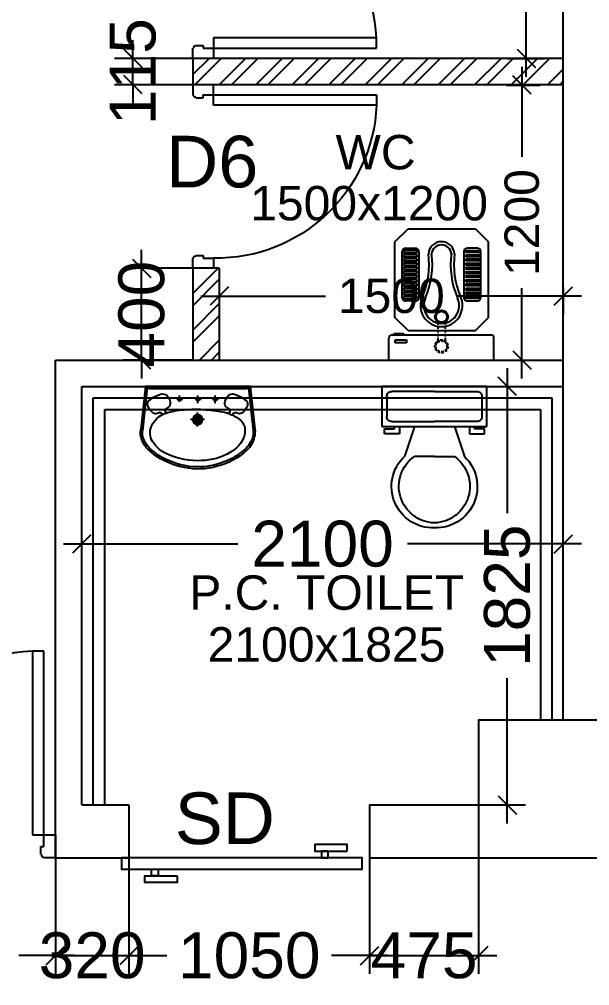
# Model space of a CAD drawing. Extents: x 7620542 to 7843793, y -6476226 to -6093835.
# Drawn here: x 7753788 to 7756275, y -6345638 to -6341425 of the extents above; entities that cross this region are included whole.
import ezdxf
from ezdxf.enums import TextEntityAlignment as Align

# ---------------------------------------------------------------- set-up
doc = ezdxf.new("R2010")
doc.units = 0
doc.header["$LTSCALE"] = 600
doc.header["$MEASUREMENT"] = 0
doc.header["$PDMODE"] = 35
doc.linetypes.add('HIDDEN', pattern=[0.375, 0.25, -0.125])
doc.layers.get('0').update_dxf_attribs({"linetype": 'CONTINUOUS'})
doc.layers.get('Defpoints').update_dxf_attribs({"linetype": 'CONTINUOUS'})
for name, color, linetype in [('DOOR', 32, 'CONTINUOUS'), ('joinery', 7, 'CONTINUOUS'), ('LA-column', 3, 'CONTINUOUS'), ('Railing', 21, 'CONTINUOUS'), ('Room Dim', 1, 'CONTINUOUS'), ('T Wall', 8, 'CONTINUOUS'), ('TEXT', 6, 'CONTINUOUS'), ('Toi-Euip', 8, 'CONTINUOUS'), ('toi-fix', 46, 'CONTINUOUS'), ('Toi. Wall Hat', 3, 'CONTINUOUS'), ('Walls', 7, 'CONTINUOUS'), ('Working Dim', 5, 'CONTINUOUS')]:
    doc.layers.add(name, color=color, linetype=linetype)
doc.styles.add('ari', font='arial.ttf')
doc.styles.add('ARIAL', font='arial.ttf')
doc.dimstyles.new('int. dim', dxfattribs={"dimtxt": 450, "dimasz": 80, "dimexe": 80, "dimexo": 0, "dimgap": 70, "dimtad": 0, "dimdec": 0, "dimzin": 12, "dimdsep": 46, "dimtxsty": 'ari', "dimblk": 'OBLIQUE', "dimcen": 2, "dimdle": 80, "dimclrd": 256, "dimclre": 256, "dimclrt": 6, "dimadec": 0, "dimazin": 0, "dimtfac": 1, "dimtdec": 0, "dimtix": 1, "dimtmove": 2, "dimatfit": 3, "dimfxl": 1, "dimtolj": 1, "dimtzin": 0, "dimlwd": -1, "dimlwe": -1, "dimarcsym": 0})

# ---------------------------------------------------------------- blocks, each defined once
blk = doc.blocks.new('A$C37B60793')
at = {"layer": 'toi-fix', "color": 8}
for p, q in [((0, 303.1), (127, 303.1)), ((0, -306.5), (0, 303.1)), ((146, -287.4), (146, 284.1)), ((171.2, 195), (247.4, 271.2)), ((247.4, 271.2), (685.9, 271.2)), ((362.3, 226.9), (630.5, 226.9)), ((762.1, 195), (685.9, 271.2)), ((171.2, -195.4), (171.2, 195)), ((343.3, 148.1), (343.3, 207.9)), ((358.5, 218.7), (358.5, 139.2)), ((369.5, 218.7), (358.5, 218.7)), ((369.5, 139.2), (369.5, 218.7)), ((382.7, 218.7), (382.7, 139.2)), ((393.7, 218.7), (382.7, 218.7)), ((393.7, 139.2), (393.7, 218.7)), ((406.9, 218.7), (406.9, 139.2)), ((417.9, 218.7), (406.9, 218.7)), ((417.9, 139.2), (417.9, 218.7)), ((431, 218.7), (431, 139.2)), ((442.1, 218.7), (431, 218.7)), ((442.1, 139.2), (442.1, 218.7)), ((455.2, 218.7), (455.2, 139.2)), ((466.3, 218.7), (455.2, 218.7)), ((466.3, 139.2), (466.3, 218.7)), ((479.4, 218.7), (479.4, 139.2)), ((490.5, 218.7), (479.4, 218.7)), ((490.5, 139.2), (490.5, 218.7)), ((503.6, 218.7), (503.6, 139.2)), ((514.6, 218.7), (503.6, 218.7)), ((514.6, 139.2), (514.6, 218.7)), ((527.8, 218.7), (527.8, 139.2)), ((538.8, 218.7), (527.8, 218.7)), ((538.8, 139.2), (538.8, 218.7)), ((552, 218.7), (552, 139.2)), ((563, 218.7), (552, 218.7)), ((563, 139.2), (563, 218.7)), ((576.2, 218.7), (576.2, 139.2)), ((587.2, 218.7), (576.2, 218.7)), ((587.2, 139.2), (587.2, 218.7)), ((600.4, 218.7), (600.4, 139.2)), ((611.4, 218.7), (600.4, 218.7)), ((611.4, 139.2), (611.4, 218.7)), ((624.5, 218.7), (624.5, 139.2)), ((635.6, 218.7), (624.5, 218.7)), ((635.6, 139.2), (635.6, 218.7)), ((649.5, 207.9), (649.5, 148.1)), ((762.1, -195.4), (762.1, 195)), ((358.5, 139.2), (369.5, 139.2)), ((630.5, 129.1), (362.3, 129.1)), ((382.7, 139.2), (393.7, 139.2)), ((406.9, 139.2), (417.9, 139.2)), ((431, 139.2), (442.1, 139.2)), ((455.2, 139.2), (466.3, 139.2)), ((479.4, 139.2), (490.5, 139.2)), ((503.6, 139.2), (514.6, 139.2)), ((527.8, 139.2), (538.8, 139.2)), ((552, 139.2), (563, 139.2)), ((576.2, 139.2), (587.2, 139.2)), ((600.4, 139.2), (611.4, 139.2)), ((624.5, 139.2), (635.6, 139.2)), ((343.3, -151.5), (343.3, -211.2)), ((358.5, -222), (358.5, -142.6)), ((358.5, -142.6), (369.5, -142.6)), ((630.5, -132.4), (362.3, -132.4)), ((369.5, -142.6), (369.5, -222)), ((382.7, -222), (382.7, -142.6)), ((382.7, -142.6), (393.7, -142.6)), ((393.7, -142.6), (393.7, -222)), ((406.9, -222), (406.9, -142.6)), ((406.9, -142.6), (417.9, -142.6)), ((417.9, -142.6), (417.9, -222)), ((431, -222), (431, -142.6)), ((431, -142.6), (442.1, -142.6)), ((442.1, -142.6), (442.1, -222)), ((455.2, -222), (455.2, -142.6)), ((455.2, -142.6), (466.3, -142.6)), ((466.3, -142.6), (466.3, -222)), ((479.4, -222), (479.4, -142.6)), ((479.4, -142.6), (490.5, -142.6)), ((490.5, -142.6), (490.5, -222)), ((503.6, -222), (503.6, -142.6)), ((503.6, -142.6), (514.6, -142.6)), ((514.6, -142.6), (514.6, -222)), ((527.8, -222), (527.8, -142.6)), ((527.8, -142.6), (538.8, -142.6)), ((538.8, -142.6), (538.8, -222)), ((552, -222), (552, -142.6)), ((552, -142.6), (563, -142.6)), ((563, -142.6), (563, -222)), ((576.2, -222), (576.2, -142.6)), ((576.2, -142.6), (587.2, -142.6)), ((587.2, -142.6), (587.2, -222)), ((600.4, -222), (600.4, -142.6)), ((600.4, -142.6), (611.4, -142.6)), ((611.4, -142.6), (611.4, -222)), ((624.5, -222), (624.5, -142.6)), ((624.5, -142.6), (635.6, -142.6)), ((635.6, -142.6), (635.6, -222)), ((649.5, -211.2), (649.5, -151.5)), ((117.8, -205), (100.3, -205)), ((100.3, -205), (100.3, -270.7)), ((117.8, -270.7), (117.8, -205)), ((153.7, -221.4), (147.5, -221.4)), ((147.5, -221.4), (147.5, -276.8)), ((153.7, -276.8), (153.7, -221.4)), ((171.2, -195.4), (247.4, -271.6)), ((369.5, -222), (358.5, -222)), ((393.7, -222), (382.7, -222)), ((417.9, -222), (406.9, -222)), ((442.1, -222), (431, -222)), ((466.3, -222), (455.2, -222)), ((490.5, -222), (479.4, -222)), ((514.6, -222), (503.6, -222)), ((538.8, -222), (527.8, -222)), ((563, -222), (552, -222)), ((587.2, -222), (576.2, -222)), ((611.4, -222), (600.4, -222)), ((635.6, -222), (624.5, -222)), ((685.9, -271.6), (762.1, -195.4)), ((100.3, -270.7), (117.8, -270.7)), ((147.5, -276.8), (153.7, -276.8)), ((247.4, -271.6), (685.9, -271.6)), ((362.3, -230.3), (630.5, -230.3)), ((0, -306.5), (127, -306.5))]:
    blk.add_line(p, q, dxfattribs=at)
at = {"layer": 'toi-fix', "color": 8, "linetype": 'HIDDEN', "ltscale": 0.1}
for p, q in [((219.3, 19), (111.7, 19)), ((219.3, -22.3), (111.7, -22.3))]:
    blk.add_line(p, q, dxfattribs=at)
at = {"layer": 'toi-fix', "color": 8, "extrusion": (0, 0, -1)}
for centre, major_axis, start_param, end_param in [((127, 284.1), (-13.5, -13.5), 2.356194, 3.926991), ((362.3, 207.9), (13.5, -13.5), 2.356194, 3.926991), ((630.5, 207.9), (-13.5, -13.5), 2.356194, 3.926991), ((316.3, -1.7), (0, -122.2), -0.449608, 3.591264), ((362.3, 148.1), (-13.5, -13.5), -0.785398, 0.785398), ((630.5, 148.1), (-13.5, -13.5), 3.926991, 5.497787), ((316.3, -1.7), (0, -103.2), -0.449671, 3.591202), ((554, 536.4), (-29.4, -484.3), -0.19615, 0.346746), ((554, 536.4), (-11.6, -466), -0.160496, 0.3824), ((611.1, -1.7), (-54, -54), 2.434309, 5.419673), ((251.3, -1.7), (-26.9, -26.9), 0.785398, 7.068583), ((251.3, -1.7), (-22.5, -22.5), 0.785398, 7.068583), ((611.1, -1.7), (40.6, -40.6), 4.005105, 6.990469), ((554, -539.7), (29.4, -484.3), 2.794864, 3.33776), ((554, -539.7), (11.6, -466), 2.7592, 3.302095), ((362.3, -151.5), (13.5, -13.5), 2.356194, 3.926991), ((630.5, -151.5), (13.5, -13.5), 3.926991, 5.497787), ((362.3, -211.2), (-13.5, -13.5), -0.785398, 0.785398), ((630.5, -211.2), (13.5, -13.5), 5.497787, 7.068583), ((127, -287.4), (13.5, -13.5), 5.497787, 7.068583)]:
    blk.add_ellipse(centre, major_axis=major_axis, ratio=1, start_param=start_param, end_param=end_param, dxfattribs=at)
at = {"layer": 'toi-fix', "color": 8, "linetype": 'HIDDEN', "ltscale": 0.1, "extrusion": (0, 0, -1)}
for major_axis, start_param, end_param in [((26.9, -26.9), 2.356194490188911, 8.639379797368496), ((22.5, -22.5), 2.356194490188169, 8.639379797367756)]:
    blk.add_ellipse((79.7, -1.7), major_axis=major_axis, ratio=1, start_param=start_param, end_param=end_param, dxfattribs=at)
blk = doc.blocks.new('1000')
at = {"layer": 'DOOR'}
for p, q in [((0, -100), (0, 0)), ((0, 0), (49.7, 0)), ((49.7, 0), (49.7, -2.2)), ((63.2, -13.5), (61, -13.5)), ((63.2, -13.5), (63.2, -49.5)), ((836.8, -13.5), (836.8, -49.5)), ((836.8, -13.5), (839, -13.5)), ((850.3, 0), (850.3, -2.2)), ((900, 0), (850.3, 0)), ((900, -100), (900, 0)), ((63.2, -49.5), (49.7, -49.5)), ((49.7, -49.5), (49.7, -100)), ((836.8, -49.5), (850.3, -49.5)), ((850.3, -49.5), (850.3, -100)), ((49.7, -100), (0, -100)), ((49.7, -100), (49.7, -900.6)), ((100.2, -100), (49.7, -100)), ((100.2, -900.6), (100.2, -100)), ((850.3, -100), (900, -100)), ((49.7, -900.6), (100.2, -900.6))]:
    blk.add_line(p, q, dxfattribs=at)
for centre, major_axis, start_param, end_param in [((49.7, -13.5), (-7.95, 7.95), 3.926991, 5.497787), ((850.3, -13.5), (7.95, 7.95), 0.785398, 2.356194)]:
    blk.add_ellipse(centre, major_axis=major_axis, ratio=1, start_param=start_param, end_param=end_param, dxfattribs=at)
at = {"layer": 'DOOR', "color": 145}
blk.add_ellipse((64.3, -115.3), major_axis=(-519.7, 589.8), ratio=1, start_param=2.464943, end_param=4.009476, dxfattribs=at)
blk = doc.blocks.new('A$C70ED7303')
at = {"layer": 'toi-fix', "color": 8}
for p, q in [((0, 0), (229, 0)), ((229, 0), (229, -174.4)), ((-229, 0), (0, 0)), ((-229, -174.4), (-229, 0)), ((0, -21.8), (-185.4, -21.8)), ((0, -21.8), (185.4, -21.8)), ((-207.2, -43.6), (-207.2, -130.8)), ((207.2, -43.6), (207.2, -130.8)), ((-185.4, -152.6), (0, -152.6)), ((185.4, -152.6), (0, -152.6)), ((229, -174.4), (-229, -174.4)), ((-218.1, -207.2), (-218.1, -185.4)), ((-218.1, -185.4), (-174.4, -185.4)), ((-152.6, -207.2), (-218.1, -207.2)), ((-174.4, -185.4), (-174.4, -174.4)), ((-152.6, -174.4), (-152.6, -207.2)), ((-87.2, -174.4), (-130.8, -305.3)), ((87.2, -174.4), (130.8, -305.3)), ((152.6, -174.4), (152.6, -207.2)), ((152.6, -207.2), (218.1, -207.2)), ((174.4, -185.4), (174.4, -174.4)), ((218.1, -185.4), (174.4, -185.4)), ((218.1, -207.2), (218.1, -185.4)), ((0, -305.3), (-87.2, -305.3)), ((0, -305.3), (87.2, -305.3))]:
    blk.add_line(p, q, dxfattribs=at)
for centre, major_axis, start_param, end_param in [((-188.1, -40.9), (13.6, -13.6), 2.214297, 4.068888), ((188.1, -40.9), (13.6, -13.6), 0.643501, 2.498091), ((-188.1, -133.6), (-13.6, -13.6), 5.35589, 7.21048), ((188.1, -133.6), (-13.6, -13.6), 0.643501, 2.498091), ((-6.6, -436.2), (-127.6, -127.6), 4.686239, 7.105146), ((4.7, -435.5), (-112.7, -112.7), 4.541602, 7.039318), ((6.6, -436.2), (55.8, -171.6), -0.351019, 2.067888), ((-4.7, -435.5), (-112.7, -112.7), 0.814663, 3.31238)]:
    blk.add_ellipse(centre, major_axis=major_axis, ratio=1, start_param=start_param, end_param=end_param, dxfattribs=at)
blk = doc.blocks.new('A$C225605CF')
at = {"layer": 'DOOR'}
for points in [[(-869.4, 136.8), (-869.4, 165.6), (-727.6, 165.6), (-727.6, 136.8)], [(-785.7, 108), (-785.7, 136.8), (-757.5, 136.8), (-757.5, 108)], [(115.1, 108), (115.1, 57.6), (-934.5, 57.6), (-934.5, 108)], [(-44, 57.6), (-44, 28.8), (-15.8, 28.8), (-15.8, 57.6)], [(-127.7, 28.8), (-127.7, 0), (14.1, 0), (14.1, 28.8)]]:
    blk.add_lwpolyline(points, close=True, dxfattribs=at)
blk = doc.blocks.new('A$C1E9F72C1')
at = {"layer": 'Toi-Euip', "color": 8}
for p, q in [((-228.2, 0), (-249, -186.3)), ((-228.2, 0), (228.2, 0)), ((228.2, 0), (249, -186.3)), ((-220.9, -6.6), (-241.8, -193.1)), ((-212.9, -9.7), (208.6, -9.7)), ((-76, -72.5), (-76, -39.7)), ((-0.6, -72.5), (-0.6, -39.7)), ((79.3, -67.3), (79.3, -39.7)), ((220.8, -6.2), (241.8, -193.1)), ((-63.8, -54.9), (-90.3, -54.9)), ((11.6, -54.9), (-14.9, -54.9)), ((91.5, -54.9), (65.1, -54.9)), ((0.9, -174.9), (0.9, -113)), ((-29.6, -144.6), (31.2, -144.6))]:
    blk.add_line(p, q, dxfattribs=at)
for centre, radius in [((-76, -54.9), 6.49), ((-0.6, -54.9), 6.49), ((79.3, -54.9), 6.49), ((0.9, -144.6), 21.7), ((0.9, -144.6), 15.6), ((0.9, -144.6), 11)]:
    blk.add_circle(centre, radius, dxfattribs=at)
for centre, radius, start, end in [((-208.1, 14.7), 24.9, 216.2215, 258.8549), ((207.9, 16.2), 26, 271.4204, 321.2513), ((-125, -156.3), 127.2, 109.5864, 129.4018), ((-151.5, -66.7), 34.3, 68.6439, 118.0808), ((-167.5, -75.4), 49.6, 12.807, 54.9415), ((169.6, -75.4), 49.6, 125.0585, 167.193), ((153.6, -66.7), 34.3, 61.9192, 111.3561), ((127.1, -156.3), 127.2, 50.5982, 70.4136), ((-196.3, -76.7), 20.9, 116.809, 207.5092), ((-150, -73.3), 32.2, 330.0791, 16.0346), ((152.1, -73.3), 32.2, 163.9654, 209.9209), ((198.5, -76.7), 20.9, 332.4908, 63.191), ((-160.4, -68.2), 57.4, 198.3504, 235.0331), ((-181.8, -101.4), 18, 230.4642, 309.5358), ((-164.3, -121.5), 8.67, 53.8926, 133.9597), ((-76.5, -275.6), 168.3, 94.0281, 120.4098), ((-162.9, -122.5), 8.8, 329.6713, 65.4896), ((-131.5, -107.7), 8.62, 142.6961, 276.8474), ((-114.5, -115.3), 27, 106.386, 151.7285), ((34.9, -905.9), 807.6, 92.48, 98.7772), ((-3.2, -837.5), 738.4, 84.4518, 89.7569), ((46.1, -400.7), 299, 76.1733, 85.7679), ((102.1, -220), 110.7, 24.9779, 81.9798), ((116.6, -115.3), 27, 28.2715, 73.614), ((134.9, -107.4), 7.45, 281.3197, 41.7016), ((164.3, -121.7), 7.8, 112.0693, 194.8477), ((166.5, -121.5), 8.67, 46.0403, 126.1074), ((183.9, -101.4), 18, 230.4642, 309.5358), ((162.5, -68.2), 57.4, 304.9669, 341.6496), ((-129.4, -204.5), 80.8, 113.6187, 156.307), ((-165.7, -196.5), 84, 173.0041, 196.7608), ((-163.3, -200.1), 78.8, 174.8598, 213.2089), ((-110.1, -193), 95.5, 167.3454, 194.4146), ((136.7, -201.5), 71.5, 327.5919, 23.2221), ((146.7, -197.7), 95.2, 311.9105, 2.7762), ((149.6, -199.6), 100.3, 311.3831, 7.6058), ((-141.4, -199.1), 106.9, 191.4479, 227.66), ((-120.4, -183.5), 124.2, 208.7854, 238.1585), ((-82.7, -174.7), 127.1, 199.3054, 242.2025), ((77.5, -165.5), 140.9, 291.6868, 328.1397), ((-15.6, -66.9), 289.4, 226.8801, 256.3199), ((-54.2, -135.8), 202, 229.3146, 253.0106), ((-13.2, -73.3), 249.6, 238.9436, 269.4813), ((11.5, -60.2), 296.4, 278.977, 313.6155), ((18.1, -68), 277.7, 292.3326, 313.7827), ((0.4, -45.6), 305.3, 248.1503, 293.8049), ((4.7, -23.5), 300.1, 266.1546, 294.5893), ((-3.9, -83.4), 276.6, 253.1484, 282.8609)]:
    blk.add_arc(centre, radius, start, end, dxfattribs=at)
blk = doc.blocks.new('_Oblique')
at = {"color": 0, "linetype": 'ByBlock', "lineweight": -2}
blk.add_line((-0.5, -0.5), (0.5, 0.5), dxfattribs=at)
blk = doc.blocks.new('*D584')
at = {"layer": 'Defpoints', "color": 0, "transparency": 16777216}
for p in [(7755916, -6340395, 5.1), (7755916, -6341595, 5.1), (7755998.4, -6341595)]:
    blk.add_point(p, dxfattribs=at)
at = {"layer": 'Working Dim', "transparency": 16777216}
for p, q in [((7755998.4, -6340315), (7755998.4, -6340708.3)), ((7755916, -6340395), (7756078.4, -6340395)), ((7755998.4, -6341675), (7755998.4, -6341281.6)), ((7755916, -6341595), (7756078.4, -6341595))]:
    blk.add_line(p, q, dxfattribs=at)
at = {"layer": 'Working Dim', "transparency": 16777216, "xscale": 80, "yscale": 80, "zscale": 80}
for p, rotation in [((7755998.4, -6340395), 90), ((7755998.4, -6341595), 270)]:
    blk.add_blockref('_Oblique', p, dxfattribs=dict(at, rotation=rotation))
at = {"layer": 'Working Dim', "color": 6, "transparency": 16777216, "insert": (7755998.4, -6340995), "char_height": 150, "attachment_point": 5, "rotation": 90, "style": 'ari'}
blk.add_mtext('\\A1;1200', dxfattribs=at)
blk = doc.blocks.new('*D585')
at = {"layer": 'Defpoints', "color": 0, "transparency": 16777216}
for p in [(7754659.8, -6342593.8, 5.1), (7756159.8, -6342593.8, 5.1), (7756159.8, -6342631.2)]:
    blk.add_point(p, dxfattribs=at)
at = {"layer": 'Working Dim', "transparency": 16777216}
for p, q in [((7754659.8, -6342593.8), (7754659.8, -6342711.2)), ((7756159.8, -6342593.8), (7756159.8, -6342711.2)), ((7754579.8, -6342631.2), (7755123.2, -6342631.2)), ((7756239.8, -6342631.2), (7755696.5, -6342631.2))]:
    blk.add_line(p, q, dxfattribs=at)
at = {"layer": 'Working Dim', "transparency": 16777216, "xscale": 80, "yscale": 80, "zscale": 80, "rotation": 180}
blk.add_blockref('_Oblique', (7754659.8, -6342631.2), dxfattribs=at)
at = {"layer": 'Working Dim', "transparency": 16777216, "xscale": 80, "yscale": 80, "zscale": 80}
blk.add_blockref('_Oblique', (7756159.8, -6342631.2), dxfattribs=at)
at = {"layer": 'Working Dim', "color": 6, "transparency": 16777216, "insert": (7755409.8, -6342631.2), "char_height": 150, "attachment_point": 5, "style": 'ari'}
blk.add_mtext('\\A1;1500', dxfattribs=at)
blk = doc.blocks.new('*D586')
at = {"layer": 'Defpoints', "color": 0, "transparency": 16777216}
for p in [(7755912.3, -6341711, 5.1), (7755979.6, -6341711), (7755912.3, -6342910.5, 11)]:
    blk.add_point(p, dxfattribs=at)
at = {"layer": 'Working Dim', "transparency": 16777216}
for p, q in [((7755979.6, -6341631), (7755979.6, -6342024.1)), ((7755912.3, -6341711), (7756059.6, -6341711)), ((7755979.6, -6342990.5), (7755979.6, -6342597.4)), ((7755912.3, -6342910.5), (7756059.6, -6342910.5))]:
    blk.add_line(p, q, dxfattribs=at)
at = {"layer": 'Working Dim', "transparency": 16777216, "xscale": 80, "yscale": 80, "zscale": 80}
for p, rotation in [((7755979.6, -6341711), 90), ((7755979.6, -6342910.5), 270)]:
    blk.add_blockref('_Oblique', p, dxfattribs=dict(at, rotation=rotation))
at = {"layer": 'Working Dim', "color": 6, "transparency": 16777216, "insert": (7755979.6, -6342310.8), "char_height": 150, "attachment_point": 5, "rotation": 90, "style": 'ari'}
blk.add_mtext('\\A1;1200', dxfattribs=at)
blk = doc.blocks.new('*D587')
at = {"layer": 'Defpoints', "color": 0, "transparency": 16777216}
for p in [(7756159.9, -6343712.2), (7756159.9, -6343897.4, 14.8), (7754059.8, -6343938, 5.1)]:
    blk.add_point(p, dxfattribs=at)
at = {"layer": 'Working Dim', "transparency": 16777216}
for p, q in [((7754059.8, -6343938), (7754059.8, -6343632.2)), ((7756159.9, -6343897.4), (7756159.9, -6343632.2)), ((7753979.8, -6343712.2), (7754739.9, -6343712.2)), ((7756239.9, -6343712.2), (7755479.9, -6343712.2))]:
    blk.add_line(p, q, dxfattribs=at)
at = {"layer": 'Working Dim', "transparency": 16777216, "xscale": 80, "yscale": 80, "zscale": 80, "rotation": 180}
blk.add_blockref('_Oblique', (7754059.8, -6343712.2), dxfattribs=at)
at = {"layer": 'Working Dim', "transparency": 16777216, "xscale": 80, "yscale": 80, "zscale": 80}
blk.add_blockref('_Oblique', (7756159.9, -6343712.2), dxfattribs=at)
at = {"layer": 'Working Dim', "color": 6, "transparency": 16777216, "insert": (7755109.9, -6343712.2), "char_height": 200, "attachment_point": 5, "style": 'ari'}
blk.add_mtext('\\A1;2100', dxfattribs=at)
blk = doc.blocks.new('*D588')
at = {"layer": 'Defpoints', "color": 0, "transparency": 16777216}
for p in [(7755505.1, -6343025.5, 5.8), (7755915.4, -6343025.5), (7755477.6, -6344850.5, 10)]:
    blk.add_point(p, dxfattribs=at)
at = {"layer": 'Working Dim', "transparency": 16777216}
for p, q in [((7755915.4, -6342945.5), (7755915.4, -6343578)), ((7755505.1, -6343025.5), (7755995.4, -6343025.5)), ((7755915.4, -6344930.5), (7755915.4, -6344298)), ((7755477.6, -6344850.5), (7755995.4, -6344850.5))]:
    blk.add_line(p, q, dxfattribs=at)
at = {"layer": 'Working Dim', "transparency": 16777216, "xscale": 80, "yscale": 80, "zscale": 80}
for p, rotation in [((7755915.4, -6343025.5), 90), ((7755915.4, -6344850.5), 270)]:
    blk.add_blockref('_Oblique', p, dxfattribs=dict(at, rotation=rotation))
at = {"layer": 'Working Dim', "color": 6, "transparency": 16777216, "insert": (7755915.4, -6343938), "char_height": 200, "attachment_point": 5, "rotation": 90, "style": 'ari'}
blk.add_mtext('\\A1;1825', dxfattribs=at)
blk = doc.blocks.new('*D1704')
at = {"layer": 'Defpoints', "color": 0, "transparency": 16777216}
for p in [(7754320.9, -6342510), (7754544.8, -6342510), (7754544.8, -6342910.5)]:
    blk.add_point(p, dxfattribs=at)
at = {"layer": 'Working Dim', "transparency": 16777216}
for p, q in [((7754320.9, -6342510), (7754320.9, -6342430)), ((7754544.8, -6342510), (7754240.9, -6342510)), ((7754320.9, -6342910.5), (7754320.9, -6342510)), ((7754544.8, -6342910.5), (7754240.9, -6342910.5)), ((7754320.9, -6342910.5), (7754320.9, -6342990.5))]:
    blk.add_line(p, q, dxfattribs=at)
at = {"layer": 'Working Dim', "transparency": 16777216, "xscale": 80, "yscale": 80, "zscale": 80}
for p, rotation in [((7754320.9, -6342510), 270), ((7754320.9, -6342910.5), 90)]:
    blk.add_blockref('_Oblique', p, dxfattribs=dict(at, rotation=rotation))
at = {"layer": 'Working Dim', "color": 6, "transparency": 16777216, "insert": (7754320.9, -6342710.3), "char_height": 200, "attachment_point": 5, "rotation": 90, "style": 'ari'}
blk.add_mtext('\\A1;400', dxfattribs=at)
blk = doc.blocks.new('*D1705')
at = {"layer": 'Defpoints', "color": 0, "transparency": 16777216}
for p in [(7754282.9, -6341595), (7754544.8, -6341595), (7754544.8, -6341710)]:
    blk.add_point(p, dxfattribs=at)
at = {"layer": 'Working Dim', "transparency": 16777216}
for p, q in [((7754282.9, -6341595), (7754282.9, -6341515)), ((7754544.8, -6341595), (7754202.9, -6341595)), ((7754282.9, -6341710), (7754282.9, -6341595)), ((7754544.8, -6341710), (7754202.9, -6341710)), ((7754282.9, -6341710), (7754282.9, -6341790))]:
    blk.add_line(p, q, dxfattribs=at)
at = {"layer": 'Working Dim', "transparency": 16777216, "xscale": 80, "yscale": 80, "zscale": 80}
for p, rotation in [((7754282.9, -6341595), 270), ((7754282.9, -6341710), 90)]:
    blk.add_blockref('_Oblique', p, dxfattribs=dict(at, rotation=rotation))
at = {"layer": 'Working Dim', "color": 6, "transparency": 16777216, "insert": (7754282.9, -6341652.5), "char_height": 200, "attachment_point": 5, "rotation": 90, "style": 'ari'}
blk.add_mtext('\\A1;115', dxfattribs=at)
blk = doc.blocks.new('*D1710')
at = {"layer": 'Defpoints', "color": 0, "transparency": 16777216}
for p in [(7753044.8, -6345080.5), (7753944.8, -6345080.5), (7753944.8, -6345507.1)]:
    blk.add_point(p, dxfattribs=at)
at = {"layer": 'Working Dim', "transparency": 16777216}
for p, q in [((7753044.8, -6345080.5), (7753044.8, -6345587.1)), ((7753944.8, -6345080.5), (7753944.8, -6345587.1)), ((7752964.8, -6345507.1), (7753204.2, -6345507.1)), ((7754024.8, -6345507.1), (7753785.4, -6345507.1))]:
    blk.add_line(p, q, dxfattribs=at)
at = {"layer": 'Working Dim', "transparency": 16777216, "xscale": 80, "yscale": 80, "zscale": 80, "rotation": 180}
blk.add_blockref('_Oblique', (7753044.8, -6345507.1), dxfattribs=at)
at = {"layer": 'Working Dim', "transparency": 16777216, "xscale": 80, "yscale": 80, "zscale": 80}
blk.add_blockref('_Oblique', (7753944.8, -6345507.1), dxfattribs=at)
at = {"layer": 'Working Dim', "color": 6, "transparency": 16777216, "insert": (7753494.8, -6345507.1), "char_height": 200, "attachment_point": 5, "style": 'ari'}
blk.add_mtext('\\A1;900', dxfattribs=at)
blk = doc.blocks.new('*D1711')
at = {"layer": 'Defpoints', "color": 0, "transparency": 16777216}
for p in [(7753944.8, -6345080.5), (7754265.3, -6345080.5), (7754265.3, -6345507.1)]:
    blk.add_point(p, dxfattribs=at)
at = {"layer": 'Working Dim', "transparency": 16777216}
for p, q in [((7753944.8, -6345080.5), (7753944.8, -6345587.1)), ((7754265.3, -6345080.5), (7754265.3, -6345587.1)), ((7753944.8, -6345507.1), (7753864.8, -6345507.1)), ((7753944.8, -6345507.1), (7754265.3, -6345507.1)), ((7754265.3, -6345507.1), (7754345.3, -6345507.1))]:
    blk.add_line(p, q, dxfattribs=at)
at = {"layer": 'Working Dim', "transparency": 16777216, "xscale": 80, "yscale": 80, "zscale": 80}
blk.add_blockref('_Oblique', (7753944.8, -6345507.1), dxfattribs=at)
at = {"layer": 'Working Dim', "transparency": 16777216, "xscale": 80, "yscale": 80, "zscale": 80, "rotation": 180}
blk.add_blockref('_Oblique', (7754265.3, -6345507.1), dxfattribs=at)
at = {"layer": 'Working Dim', "color": 6, "transparency": 16777216, "insert": (7754105.1, -6345507.1), "char_height": 200, "attachment_point": 5, "style": 'ari'}
blk.add_mtext('\\A1;320', dxfattribs=at)
blk = doc.blocks.new('*D1712')
at = {"layer": 'Defpoints', "color": 0, "transparency": 16777216}
for p in [(7754265.3, -6345080.5), (7755315.3, -6345080.5), (7755315.3, -6345507.1)]:
    blk.add_point(p, dxfattribs=at)
at = {"layer": 'Working Dim', "transparency": 16777216}
for p, q in [((7754265.3, -6345080.5), (7754265.3, -6345587.1)), ((7755315.3, -6345080.5), (7755315.3, -6345587.1)), ((7754185.3, -6345507.1), (7754431.4, -6345507.1)), ((7755395.3, -6345507.1), (7755149.2, -6345507.1))]:
    blk.add_line(p, q, dxfattribs=at)
at = {"layer": 'Working Dim', "transparency": 16777216, "xscale": 80, "yscale": 80, "zscale": 80, "rotation": 180}
blk.add_blockref('_Oblique', (7754265.3, -6345507.1), dxfattribs=at)
at = {"layer": 'Working Dim', "transparency": 16777216, "xscale": 80, "yscale": 80, "zscale": 80}
blk.add_blockref('_Oblique', (7755315.3, -6345507.1), dxfattribs=at)
at = {"layer": 'Working Dim', "color": 6, "transparency": 16777216, "insert": (7754790.3, -6345507.1), "char_height": 200, "attachment_point": 5, "style": 'ari'}
blk.add_mtext('\\A1;1050', dxfattribs=at)
blk = doc.blocks.new('*D1713')
at = {"layer": 'Defpoints', "color": 0, "transparency": 16777216}
for p in [(7755315.3, -6345080.5), (7755790.4, -6345080.5, 11176.9), (7755790.4, -6345507.1)]:
    blk.add_point(p, dxfattribs=at)
at = {"layer": 'Working Dim', "transparency": 16777216}
for p, q in [((7755315.3, -6345080.5), (7755315.3, -6345587.1)), ((7755790.4, -6345080.5), (7755790.4, -6345587.1)), ((7755315.3, -6345507.1), (7755235.3, -6345507.1)), ((7755315.3, -6345507.1), (7755790.4, -6345507.1)), ((7755790.4, -6345507.1), (7755870.4, -6345507.1))]:
    blk.add_line(p, q, dxfattribs=at)
at = {"layer": 'Working Dim', "transparency": 16777216, "xscale": 80, "yscale": 80, "zscale": 80}
blk.add_blockref('_Oblique', (7755315.3, -6345507.1), dxfattribs=at)
at = {"layer": 'Working Dim', "transparency": 16777216, "xscale": 80, "yscale": 80, "zscale": 80, "rotation": 180}
blk.add_blockref('_Oblique', (7755790.4, -6345507.1), dxfattribs=at)
at = {"layer": 'Working Dim', "color": 6, "transparency": 16777216, "insert": (7755552.8, -6345507.1), "char_height": 200, "attachment_point": 5, "style": 'ari'}
blk.add_mtext('\\A1;475', dxfattribs=at)

msp = doc.modelspace()

# ---------------------------------------------------------------- hatches: boundary and pattern name
at = {"layer": 'Toi. Wall Hat'}
h = msp.add_hatch(dxfattribs=at)
h.set_pattern_fill('ANSI32', color=10, scale=300, style=0)
h.set_pattern_definition([(45, (832124.71, 8e-06), (-79.5495129, 79.5495129), []), (45, (832177.74, 8e-06), (-79.5495129, 79.5495129), [])])
h.paths.add_polyline_path([(7754659.819, -6337765.483), (7754544.819, -6337765.483), (7754544.819, -6338164.987), (7754659.819, -6338164.987)])
h.paths.add_polyline_path([(7752913.701, -6337765.483), (7752798.701, -6337765.483), (7752798.701, -6338164.987), (7752913.701, -6338164.987)])
h.paths.add_polyline_path([(7752913.701, -6338964.987), (7751298.734, -6338964.987), (7751298.737, -6339079.987), (7752913.701, -6339079.987)])
h.paths.add_polyline_path([(7756159.819, -6338964.987), (7754544.819, -6338964.987), (7754544.819, -6339079.987), (7756159.819, -6339079.987)])
h.paths.add_polyline_path([(7754659.819, -6340394.987), (7756159.819, -6340394.987), (7756159.819, -6340279.987), (7754659.819, -6340279.987), (7754659.819, -6339879.987), (7754544.819, -6339879.987), (7754544.819, -6340794.987), (7754659.819, -6340794.987)])
h.paths.add_polyline_path([(7752913.701, -6339879.987), (7752798.701, -6339879.987), (7752798.701, -6340279.987), (7751298.769, -6340279.987), (7751298.772, -6340394.987), (7752798.701, -6340394.987), (7752798.701, -6340794.987), (7752913.701, -6340794.987)])
h.paths.add_polyline_path([(7752913.701, -6341594.987), (7751298.805, -6341594.987), (7751298.808, -6341709.987), (7752913.701, -6341709.987)])
h.paths.add_polyline_path([(7752913.701, -6342509.987), (7752798.701, -6342509.987), (7752798.701, -6342910.517), (7752913.701, -6342910.517)])
h.paths.add_polyline_path([(7754659.819, -6342509.987), (7754544.819, -6342509.987), (7754544.819, -6342910.517), (7754659.819, -6342910.517)])
h.paths.add_polyline_path([(7756159.819, -6341594.987), (7754544.819, -6341594.987), (7754544.819, -6341709.987), (7756159.819, -6341709.987)])

# ---------------------------------------------------------------- linework, layer by layer
at = {"layer": 'LA-column', "color": 2, "elevation": 11162.021}
msp.add_lwpolyline([(7755790.377, -6345080.477), (7756390.377, -6345080.477), (7756390.377, -6344480.477), (7755790.377, -6344480.477)], close=True, dxfattribs=at)
at = {"layer": 'Railing'}
for p, q in [((7754109.819, -6344850.526, -14.83), (7754109.819, -6343075.517, -14.83)), ((7754109.819, -6343075.517, -14.83), (7756109.819, -6343075.517, -14.83)), ((7756109.819, -6343075.517, -14.83), (7756109.819, -6344480.561, -14.83)), ((7754159.819, -6344850.526, -14.83), (7754159.819, -6343125.517, -14.83)), ((7754159.819, -6343125.517, -14.83), (7756059.819, -6343125.517, -14.83)), ((7756059.819, -6343125.517, -14.83), (7756059.819, -6344480.561, -14.83))]:
    msp.add_line(p, q, dxfattribs=at)
at = {"layer": 'T Wall', "color": 6, "linetype": 'Continuous'}
for p, q in [((7754544.819, -6341594.987, -14.83), (7754544.819, -6341709.987, -14.83)), ((7756159.819, -6341594.987, -14.83), (7754544.819, -6341594.987, -14.83)), ((7756159.819, -6341709.987, -14.83), (7754544.819, -6341709.987, -14.83)), ((7754544.819, -6342509.987, -14.83), (7754544.819, -6342910.517, -14.83)), ((7754659.819, -6342509.987, -14.83), (7754544.819, -6342509.987, -14.83)), ((7754659.819, -6342509.987, -14.83), (7754659.819, -6342909.987, -14.83))]:
    msp.add_line(p, q, dxfattribs=at)
at = {"layer": 'Walls'}
for p, q in [((7756159.819, -6344480.561, -14.83), (7756159.819, -6337765.483, -14.83)), ((7753944.819, -6344850.526, -14.83), (7753944.819, -6342910.517, -14.83)), ((7753944.819, -6342910.517, -14.83), (7756159.819, -6342910.517, -14.83)), ((7753944.819, -6344400.577, -14.83), (7753944.819, -6342910.517, -14.83)), ((7754059.82, -6344850.526, -14.83), (7754059.819, -6343025.517, -14.83)), ((7754059.819, -6343025.517, -14.83), (7756159.819, -6343025.517, -14.83)), ((7753944.819, -6345080.52, -14.83), (7753944.819, -6344850.52, -14.83)), ((7754059.82, -6344850.526, -14.83), (7754265.294, -6344850.526, -14.83)), ((7754265.294, -6344850.526, -14.83), (7754265.294, -6345080.526, -14.83)), ((7755315.294, -6344850.526, -14.83), (7755789.904, -6344850.526, -14.83)), ((7755315.294, -6344850.526, -14.83), (7755315.294, -6345080.526, -14.83)), ((7753944.819, -6345080.526, -14.83), (7754265.294, -6345080.526, -14.83)), ((7755315.294, -6345080.526, -14.83), (7755789.461, -6345080.526, -14.83))]:
    msp.add_line(p, q, dxfattribs=at)
at = {"layer": 'Walls', "linetype": 'Continuous'}
msp.add_line((7756159.909, -6344480.561, -14.83), (7756159.909, -6337765.516, -14.83), dxfattribs=at)

# ---------------------------------------------------------------- block references
at = {"layer": 'DOOR', "linetype": 'Continuous'}
for p, xscale, yscale, zscale, rotation in [((7754544.82, -6341594.987, -14.83), 0.8888888880610689, 0.8888888880610689, 0.8888888880610689, 90.00001284662535), ((7754544.928, -6341709.987, -14.83), -0.8888888880610689, 0.8888888880610466, 0.8888888880610679, 89.99998715337463)]:
    msp.add_blockref('1000', p, dxfattribs=dict(at, xscale=xscale, yscale=yscale, zscale=zscale, rotation=rotation))
at = {"layer": 'DOOR', "linetype": 'Continuous', "rotation": 180.0000128066047}
msp.add_blockref('1000', (7753944.819, -6345080.471, -14.83), dxfattribs=at)
at = {"layer": 'DOOR', "xscale": -1}
msp.add_blockref('A$C225605CF', (7754348.474, -6345188.559, -14.83), dxfattribs=at)
at = {"layer": 'Toi-Euip', "color": 31, "xscale": -1}
msp.add_blockref('A$C1E9F72C1', (7754565.916, -6343025.517, -14.83), dxfattribs=at)
at = {"layer": 'toi-fix', "color": 7, "xscale": -0.7511875331401825, "yscale": 0.7511875331401825, "zscale": 0.7511875331401825, "rotation": 270}
msp.add_blockref('A$C37B60793', (7755629.855, -6342910.517, -14.83), dxfattribs=at)
at = {"layer": 'toi-fix', "linetype": 'Continuous', "xscale": -1}
msp.add_blockref('A$C70ED7303', (7755597.799, -6343025.517, -14.83), dxfattribs=at)

# ---------------------------------------------------------------- texts
at = {"layer": 'joinery', "style": 'ari'}
for s, p in [('D6', (7754628.914, -6342157.459, -14.83)), ('SD', (7754683.649, -6345020.875, -14.83))]:
    msp.add_text(s, height=225, dxfattribs=at).set_placement(p, align=Align.CENTER)
at = {"layer": 'Room Dim', "style": 'ARIAL'}
for s, p in [('1500x1200', (7755312.849, -6342301.169, -14.83)), ('2100x1825', (7755127.4, -6344225.149, -14.83))]:
    msp.add_text(s, height=150, dxfattribs=at).set_placement(p, align=Align.CENTER)
at = {"layer": 'TEXT', "color": 7, "style": 'ARIAL'}
for s, p in [('WC', (7755341.177, -6342078.885, -14.83)), ('P.C. TOILET', (7755128.273, -6343999.149, -14.83))]:
    msp.add_text(s, height=150, dxfattribs=at).set_placement(p, align=Align.CENTER)

# ---------------------------------------------------------------- dimensions: what is measured, and where the dimension line sits
at = {"layer": 'Working Dim'}
for base, p1, p2, override, picture, middle in [((7755998.363, -6341594.987, -14.83), (7755916.014, -6340394.987, -9.699), (7755916.014, -6341594.987, -9.699), {"dimtxt": 150}, '*D584', (7755998.363, -6340994.987, -14.83)), ((7754282.898, -6341594.987, -14.83), (7754544.819, -6341709.987, -14.83), (7754544.819, -6341594.987, -14.83), {"dimtxt": 200, "dimarcsym": 1}, '*D1705', (7754282.898, -6341652.487, -14.83)), ((7755979.578, -6341710.987, -14.83), (7755912.257, -6342910.517, -3.877), (7755912.257, -6341710.987, -9.699), {"dimtxt": 150}, '*D586', (7755979.578, -6342310.752, -14.83)), ((7755915.41, -6343025.517, -14.83), (7755477.602, -6344850.526, -4.85), (7755505.124, -6343025.517, -9.008), {"dimtxt": 200}, '*D588', (7755915.41, -6343938.022, -14.83))]:
    dim = msp.add_linear_dim(base=base, p1=p1, p2=p2, angle=90, dimstyle='int. dim', override=override, dxfattribs=at)
    dim.commit()
    dim.dimension.update_dxf_attribs({"geometry": picture, "text_midpoint": middle})
dim = msp.add_linear_dim(base=(7754320.899, -6342509.987, -14.83), p1=(7754544.819, -6342910.517, -14.83), p2=(7754544.819, -6342509.987, -14.83), angle=90, text='400', dimstyle='int. dim', override={"dimtxt": 200, "dimarcsym": 1}, dxfattribs=at)
dim.commit()
dim.dimension.update_dxf_attribs({"geometry": '*D1704', "text_midpoint": (7754320.899, -6342710.252, -14.83)})
for base, p1, p2, override, picture, middle in [((7756159.819, -6342631.198, -14.83), (7754659.819, -6342593.846, -9.699), (7756159.819, -6342593.846, -9.699), {"dimtxt": 150}, '*D585', (7755409.819, -6342631.198, -14.83)), ((7756159.909, -6343712.199, -14.83), (7754059.819, -6343938.022, -9.699), (7756159.909, -6343897.397), {"dimtxt": 200}, '*D587', (7755109.864, -6343712.199, -14.83)), ((7753944.819, -6345507.123, -14.83), (7753044.82, -6345080.472, -14.83), (7753944.819, -6345080.526, -14.83), {"dimtxt": 200, "dimarcsym": 1}, '*D1710', (7753494.82, -6345507.123, -14.83)), ((7754265.294, -6345507.123, -14.83), (7753944.819, -6345080.526, -14.83), (7754265.294, -6345080.526, -14.83), {"dimtxt": 200, "dimarcsym": 1}, '*D1711', (7754105.057, -6345507.123, -14.83)), ((7755315.294, -6345507.123, -14.83), (7754265.294, -6345080.526, -14.83), (7755315.294, -6345080.526, -14.83), {"dimtxt": 200, "dimarcsym": 1}, '*D1712', (7754790.294, -6345507.123, -14.83)), ((7755790.377, -6345507.123, -14.83), (7755315.294, -6345080.526, -14.83), (7755790.377, -6345080.526, 11162.021), {"dimtxt": 200, "dimarcsym": 1}, '*D1713', (7755552.836, -6345507.123, -14.83))]:
    dim = msp.add_linear_dim(base=base, p1=p1, p2=p2, dimstyle='int. dim', override=override, dxfattribs=at)
    dim.commit()
    dim.dimension.update_dxf_attribs({"geometry": picture, "text_midpoint": middle})

doc.saveas('drawing.dxf')
